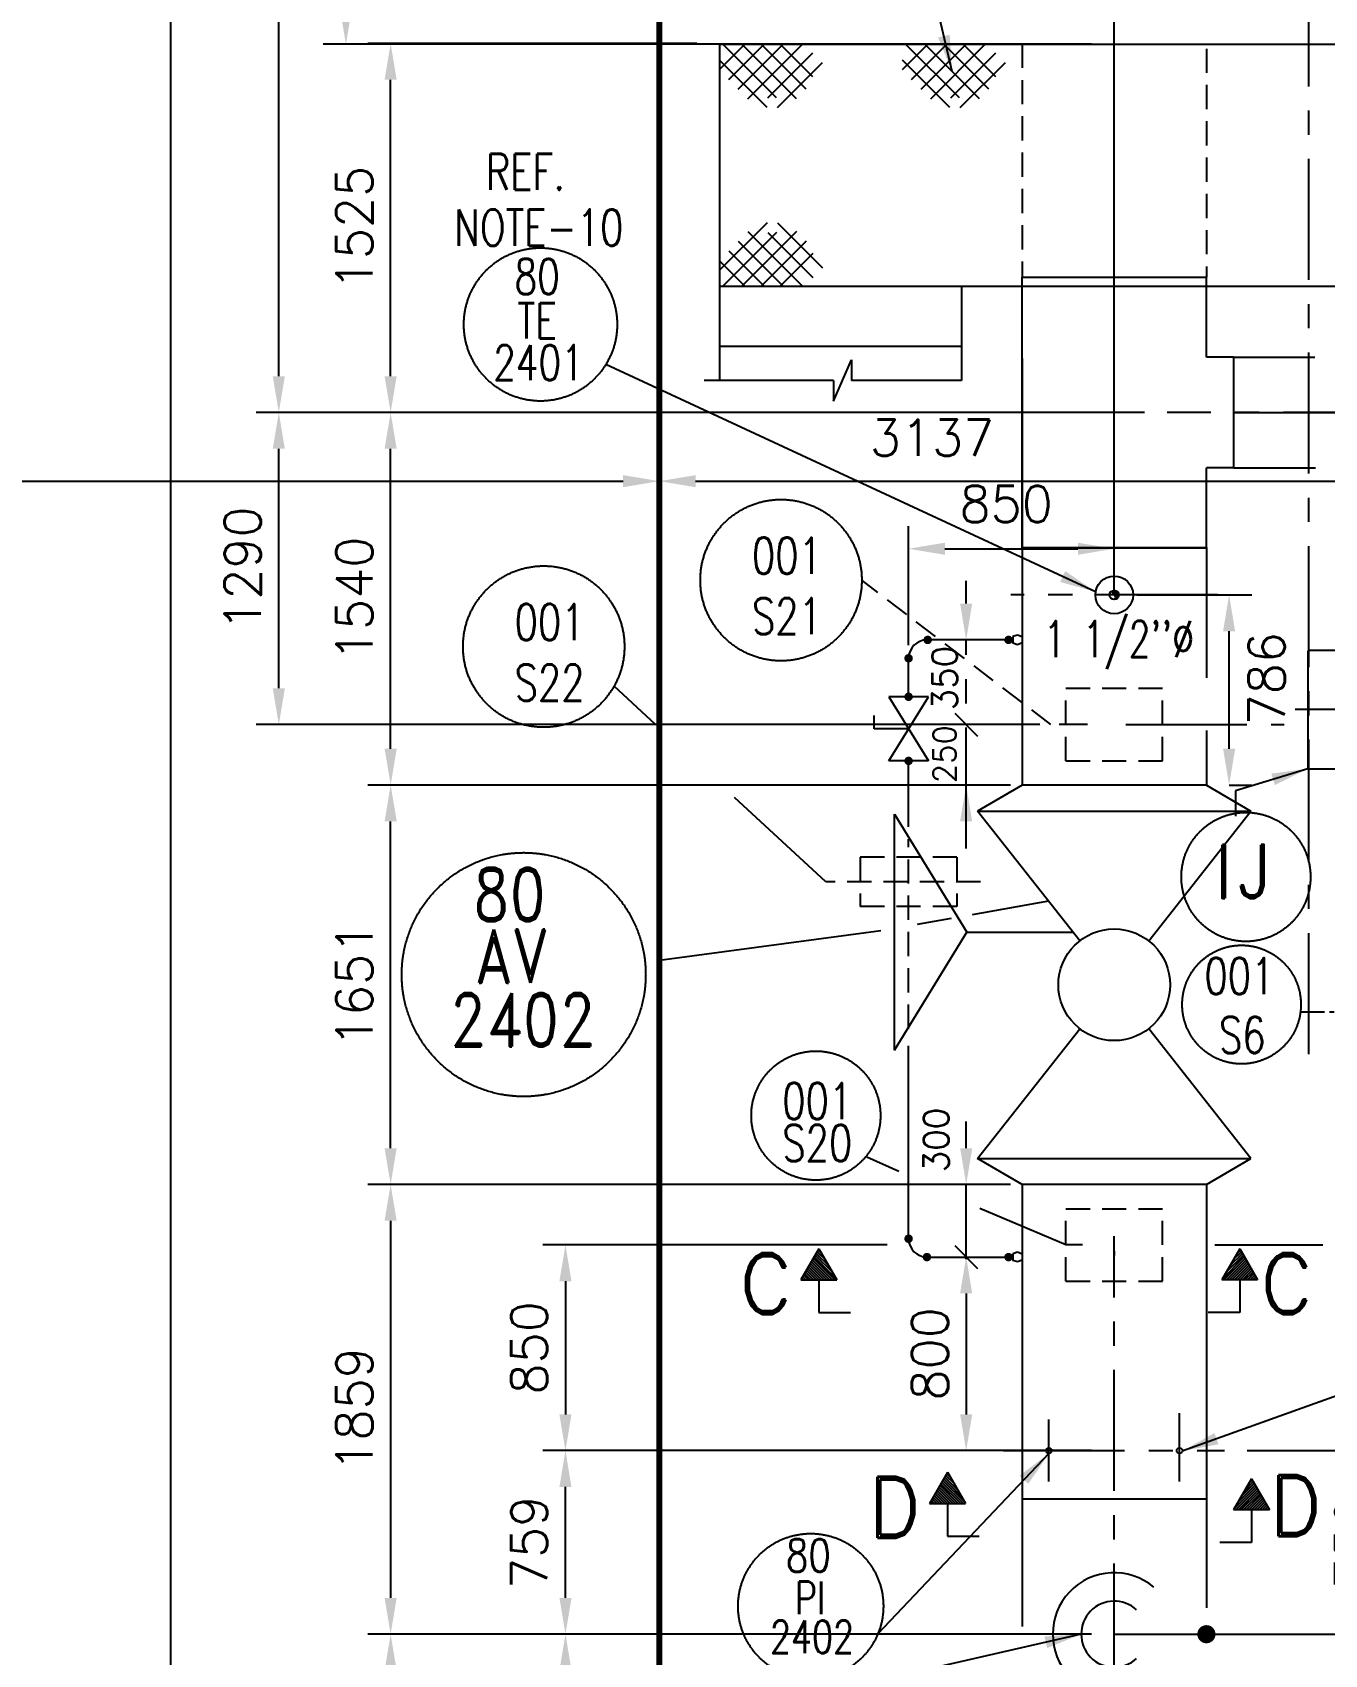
# Model space of a CAD drawing. Extents: x 278807 to 397707, y 326263 to 410363.
# Drawn here: x 334174 to 339515, y 388502 to 395206 of the extents above; entities that cross this region are included whole.
import ezdxf
from ezdxf.enums import TextEntityAlignment as Align

# ---------------------------------------------------------------- set-up
doc = ezdxf.new("R2010")
doc.units = 0
doc.header["$LTSCALE"] = 400
doc.header["$MEASUREMENT"] = 0
doc.linetypes.add('CENTER', pattern=[2, 1.25, -0.25, 0.25, -0.25])
doc.linetypes.add('HIDDEN', pattern=[0.375, 0.25, -0.125])
doc.layers.get('0').update_dxf_attribs({"linetype": 'CONTINUOUS'})
doc.layers.get('DEFPOINTS').update_dxf_attribs({"linetype": 'CONTINUOUS'})
for name, color, linetype in [('CENTRE', 1, 'CENTER'), ('PILERLINE', 4, 'CONTINUOUS'), ('PIPE124', 4, 'CONTINUOUS'), ('SURROPT', 5, 'CONTINUOUS'), ('TEXT', 3, 'CONTINUOUS'), ('WORK', 7, 'CONTINUOUS')]:
    doc.layers.add(name, color=color, linetype=linetype)
doc.styles.add('ROMANC', font='romand.shx', dxfattribs={"height": 3})
doc.styles.add('ROMANS', font='romans.shx', dxfattribs={"width": 0.9})
doc.styles.get("Standard").update_dxf_attribs({"font": 'romans.shx'})
doc.dimstyles.new('VIPIN', dxfattribs={"dimscale": 75, "dimtxt": 2, "dimasz": 2, "dimexe": 1.25, "dimexo": 1.25, "dimgap": 1, "dimtad": 1, "dimdec": 0, "dimtxsty": 'Standard', "dimcen": 0, "dimclrd": 1, "dimclre": 1, "dimclrt": 3, "dimadec": 0, "dimazin": 0, "dimtfac": 1, "dimtdec": 0, "dimtmove": 0, "dimatfit": 3, "dimfxl": 0, "dimtolj": 1, "dimarcsym": 0})

# ---------------------------------------------------------------- blocks, each defined once
blk = doc.blocks.new('*D26')
at = {"color": 1, "lineweight": -2}
for p, q in [((336765.3, 391284.4), (336765.3, 393445.3)), ((336915.3, 393351.6), (339752.3, 393351.6)), ((339902.3, 393309.6), (339902.3, 393257.8))]:
    blk.add_line(p, q, dxfattribs=at)
at = {"color": 1}
for points in [[(336915.3, 393376.6), (336915.3, 393326.6), (336765.3, 393351.6)], [(339752.3, 393376.6), (339752.3, 393326.6), (339902.3, 393351.6)]]:
    blk.add_solid(points, dxfattribs=at)
at = {"layer": 'DEFPOINTS', "color": 0}
for p in [(339902.3, 393403.3, 78113.7), (339902.3, 393351.6), (336765.3, 391190.7)]:
    blk.add_point(p, dxfattribs=at)
at = {"color": 3, "insert": (337892.3, 393531.3), "char_height": 150, "attachment_point": 5}
blk.add_mtext('\\A1;3137', dxfattribs=at)
blk = doc.blocks.new('*D74')
at = {"layer": 'DEFPOINTS', "color": 0}
for p in [(339101.4, 389344.4), (339784.1, 389344.4), (339513.4, 388585.7)]:
    blk.add_point(p, dxfattribs=at)
at = {"layer": 'WORK', "color": 1, "lineweight": -2}
for p, q in [((339195.2, 389344.4), (339877.9, 389344.4)), ((339784.1, 388735.7), (339784.1, 389194.4)), ((339607.2, 388585.7), (339877.9, 388585.7))]:
    blk.add_line(p, q, dxfattribs=at)
at = {"layer": 'WORK', "color": 1}
for points in [[(339759.1, 389194.4), (339809.1, 389194.4), (339784.1, 389344.4)], [(339759.1, 388735.7), (339809.1, 388735.7), (339784.1, 388585.7)]]:
    blk.add_solid(points, dxfattribs=at)
at = {"layer": 'WORK', "color": 3, "insert": (339634.1, 388965), "char_height": 150, "attachment_point": 5, "rotation": 90}
blk.add_mtext('\\A1;759', dxfattribs=at)
blk = doc.blocks.new('*D81')
at = {"layer": 'DEFPOINTS', "color": 0}
for p in [(335654.8, 388585.7), (338645.3, 388585.7), (336734.9, 386425.7)]:
    blk.add_point(p, dxfattribs=at)
at = {"layer": 'WORK', "color": 1, "lineweight": -2}
for p, q in [((338551.6, 388585.7), (335561, 388585.7)), ((335654.8, 386575.7), (335654.8, 388435.7)), ((336641.2, 386425.7), (335561, 386425.7))]:
    blk.add_line(p, q, dxfattribs=at)
at = {"layer": 'WORK', "color": 1}
for points in [[(335629.8, 388435.7), (335679.8, 388435.7), (335654.8, 388585.7)], [(335629.8, 386575.7), (335679.8, 386575.7), (335654.8, 386425.7)]]:
    blk.add_solid(points, dxfattribs=at)
at = {"layer": 'WORK', "color": 3, "insert": (335504.8, 387505.7), "char_height": 150, "attachment_point": 5, "rotation": 90}
blk.add_mtext('\\A1;2160', dxfattribs=at)
blk = doc.blocks.new('*D82')
at = {"layer": 'DEFPOINTS', "color": 0}
for p in [(338161.5, 390444.4), (335654.8, 388585.7), (335654.8, 388585.7)]:
    blk.add_point(p, dxfattribs=at)
at = {"layer": 'WORK', "color": 1, "lineweight": -2}
for p, q in [((338067.8, 390444.4), (335561, 390444.4)), ((335654.8, 390294.4), (335654.8, 388735.7))]:
    blk.add_line(p, q, dxfattribs=at)
at = {"layer": 'WORK', "color": 1}
for points in [[(335629.8, 390294.4), (335679.8, 390294.4), (335654.8, 390444.4)], [(335629.8, 388735.7), (335679.8, 388735.7), (335654.8, 388585.7)]]:
    blk.add_solid(points, dxfattribs=at)
at = {"layer": 'WORK', "color": 3, "insert": (335504.8, 389515), "char_height": 150, "attachment_point": 5, "rotation": 90}
blk.add_mtext('\\A1;1859', dxfattribs=at)
blk = doc.blocks.new('*D83')
at = {"layer": 'DEFPOINTS', "color": 0}
for p in [(335654.8, 392095.4), (338117.4, 392095.4), (335654.8, 390444.4)]:
    blk.add_point(p, dxfattribs=at)
at = {"layer": 'WORK', "color": 1, "lineweight": -2}
for p, q in [((338023.6, 392095.4), (335561, 392095.4)), ((335654.8, 390594.4), (335654.8, 391945.4))]:
    blk.add_line(p, q, dxfattribs=at)
at = {"layer": 'WORK', "color": 1}
for points in [[(335629.8, 391945.4), (335679.8, 391945.4), (335654.8, 392095.4)], [(335629.8, 390594.4), (335679.8, 390594.4), (335654.8, 390444.4)]]:
    blk.add_solid(points, dxfattribs=at)
at = {"layer": 'WORK', "color": 3, "insert": (335504.8, 391269.9), "char_height": 150, "attachment_point": 5, "rotation": 90}
blk.add_mtext('\\A1;1651', dxfattribs=at)
blk = doc.blocks.new('*D103')
at = {"layer": 'DEFPOINTS', "color": 0}
for p in [(338645.3, 393072.2), (338645.3, 392978.4), (337795.3, 392579.4)]:
    blk.add_point(p, dxfattribs=at)
at = {"layer": 'WORK', "color": 1, "lineweight": -2}
for p, q in [((337795.3, 392673.1), (337795.3, 393165.9)), ((338645.3, 393072.2), (338645.3, 393165.9)), ((337945.3, 393072.2), (338495.3, 393072.2))]:
    blk.add_line(p, q, dxfattribs=at)
at = {"layer": 'WORK', "color": 1}
for points in [[(337945.3, 393097.2), (337945.3, 393047.2), (337795.3, 393072.2)], [(338495.3, 393097.2), (338495.3, 393047.2), (338645.3, 393072.2)]]:
    blk.add_solid(points, dxfattribs=at)
at = {"layer": 'WORK', "color": 3, "insert": (338198.7, 393257.4), "char_height": 150, "attachment_point": 5}
blk.add_mtext('\\A1;850', dxfattribs=at)
blk = doc.blocks.new('*D105')
at = {"layer": 'DEFPOINTS', "color": 0}
for p in [(328902.3, 393703.9), (336765.3, 393351.6), (336765.3, 390865)]:
    blk.add_point(p, dxfattribs=at)
at = {"layer": 'WORK', "color": 1, "lineweight": -2}
for p, q in [((328902.3, 393610.1), (328902.3, 393257.8)), ((336765.3, 390958.7), (336765.3, 393445.3)), ((329052.3, 393351.6), (336615.3, 393351.6))]:
    blk.add_line(p, q, dxfattribs=at)
at = {"layer": 'WORK', "color": 1}
for points in [[(329052.3, 393376.6), (329052.3, 393326.6), (328902.3, 393351.6)], [(336615.3, 393376.6), (336615.3, 393326.6), (336765.3, 393351.6)]]:
    blk.add_solid(points, dxfattribs=at)
at = {"layer": 'WORK', "color": 3, "insert": (332833.8, 393501.6), "char_height": 150, "attachment_point": 5}
blk.add_mtext('\\A1;7863', dxfattribs=at)
blk = doc.blocks.new('*D178')
at = {"color": 1, "lineweight": -2}
for p, q in [((338769.9, 393635.3), (335561, 393635.3)), ((335654.8, 392245.4), (335654.8, 393485.3))]:
    blk.add_line(p, q, dxfattribs=at)
at = {"color": 1}
for points in [[(335629.8, 393485.3), (335679.8, 393485.3), (335654.8, 393635.3)], [(335629.8, 392245.4), (335679.8, 392245.4), (335654.8, 392095.4)]]:
    blk.add_solid(points, dxfattribs=at)
at = {"layer": 'DEFPOINTS', "color": 0}
for p in [(335654.8, 393635.3), (338863.6, 393635.3), (335654.8, 392095.4)]:
    blk.add_point(p, dxfattribs=at)
at = {"color": 3, "insert": (335504.8, 392865.3), "char_height": 150, "attachment_point": 5, "rotation": 90}
blk.add_mtext('\\A1;1540', dxfattribs=at)
blk = doc.blocks.new('*D179')
at = {"layer": 'DEFPOINTS', "color": 0}
for p in [(335654.8, 395160.7), (337014.3, 395160.7), (335654.8, 393635.3)]:
    blk.add_point(p, dxfattribs=at)
at = {"layer": 'WORK', "color": 1, "lineweight": -2}
for p, q in [((336920.6, 395160.7), (335561, 395160.7)), ((335654.8, 393785.3), (335654.8, 395010.7))]:
    blk.add_line(p, q, dxfattribs=at)
at = {"layer": 'WORK', "color": 1}
for points in [[(335629.8, 395010.7), (335679.8, 395010.7), (335654.8, 395160.7)], [(335629.8, 393785.3), (335679.8, 393785.3), (335654.8, 393635.3)]]:
    blk.add_solid(points, dxfattribs=at)
at = {"layer": 'WORK', "color": 3, "insert": (335504.8, 394398), "char_height": 150, "attachment_point": 5, "rotation": 90}
blk.add_mtext('\\A1;1525', dxfattribs=at)
blk = doc.blocks.new('*D185')
at = {"layer": 'DEFPOINTS', "color": 0}
for p in [(334746.6, 395490.7), (335662.2, 395490.7), (336199.6, 358190.7, -78113.7)]:
    blk.add_point(p, dxfattribs=at)
at = {"layer": 'WORK', "color": 1, "lineweight": -2}
for p, q in [((335568.4, 395490.7), (334652.8, 395490.7)), ((334746.6, 358340.7), (334746.6, 395340.7)), ((336105.8, 358190.7), (334652.8, 358190.7))]:
    blk.add_line(p, q, dxfattribs=at)
at = {"layer": 'WORK', "color": 1}
for points in [[(334721.6, 395340.7), (334771.6, 395340.7), (334746.6, 395490.7)], [(334721.6, 358340.7), (334771.6, 358340.7), (334746.6, 358190.7)]]:
    blk.add_solid(points, dxfattribs=at)
at = {"layer": 'WORK', "color": 3, "insert": (334596.6, 376840.7), "char_height": 150, "attachment_point": 5, "rotation": 90}
blk.add_mtext('\\A1;37300', dxfattribs=at)
blk = doc.blocks.new('*D198')
at = {"layer": 'DEFPOINTS', "color": 0}
for p in [(336377.3, 388585.7), (338645.3, 388585.7), (338674.4, 387823.7)]:
    blk.add_point(p, dxfattribs=at)
at = {"layer": 'WORK', "color": 1, "lineweight": -2}
for p, q in [((338551.6, 388585.7), (336283.6, 388585.7)), ((336377.3, 387973.7), (336377.3, 388435.7)), ((338580.6, 387823.7), (336283.6, 387823.7))]:
    blk.add_line(p, q, dxfattribs=at)
at = {"layer": 'WORK', "color": 1}
for points in [[(336352.3, 388435.7), (336402.3, 388435.7), (336377.3, 388585.7)], [(336352.3, 387973.7), (336402.3, 387973.7), (336377.3, 387823.7)]]:
    blk.add_solid(points, dxfattribs=at)
at = {"layer": 'WORK', "color": 3, "insert": (336227.3, 388204.7), "char_height": 150, "attachment_point": 5, "rotation": 90}
blk.add_mtext('\\A1;762', dxfattribs=at)
blk = doc.blocks.new('*D199')
at = {"layer": 'DEFPOINTS', "color": 0}
for p in [(336377.3, 389344.4), (338645.3, 389344.4), (338551.6, 388585.7)]:
    blk.add_point(p, dxfattribs=at)
at = {"layer": 'WORK', "color": 1, "lineweight": -2}
for p, q in [((338551.6, 389344.4), (336283.6, 389344.4)), ((336377.3, 388735.7), (336377.3, 389194.4)), ((338457.8, 388585.7), (336283.6, 388585.7))]:
    blk.add_line(p, q, dxfattribs=at)
at = {"layer": 'WORK', "color": 1}
for points in [[(336352.3, 389194.4), (336402.3, 389194.4), (336377.3, 389344.4)], [(336352.3, 388735.7), (336402.3, 388735.7), (336377.3, 388585.7)]]:
    blk.add_solid(points, dxfattribs=at)
at = {"layer": 'WORK', "color": 3, "insert": (336227.3, 388965), "char_height": 150, "attachment_point": 5, "rotation": 90}
blk.add_mtext('\\A1;759', dxfattribs=at)
blk = doc.blocks.new('*D200')
at = {"color": 1, "lineweight": -2}
for p, q in [((338769.9, 393635.3), (335098.8, 393635.3)), ((335192.6, 392495.4), (335192.6, 393485.3)), ((338243.9, 392345.4), (335098.8, 392345.4))]:
    blk.add_line(p, q, dxfattribs=at)
at = {"color": 1}
for points in [[(335167.6, 393485.3), (335217.6, 393485.3), (335192.6, 393635.3)], [(335167.6, 392495.4), (335217.6, 392495.4), (335192.6, 392345.4)]]:
    blk.add_solid(points, dxfattribs=at)
at = {"layer": 'DEFPOINTS', "color": 0}
for p in [(335192.6, 393635.3), (338863.6, 393635.3), (338337.7, 392345.4)]:
    blk.add_point(p, dxfattribs=at)
at = {"color": 3, "insert": (335042.6, 392990.3), "char_height": 150, "attachment_point": 5, "rotation": 90}
blk.add_mtext('\\A1;1290', dxfattribs=at)
blk = doc.blocks.new('*D201')
at = {"layer": 'DEFPOINTS', "color": 0}
for p in [(335192.6, 399757.7), (335357.9, 399757.7), (335561, 393635.3)]:
    blk.add_point(p, dxfattribs=at)
at = {"layer": 'WORK', "color": 1, "lineweight": -2}
for p, q in [((335264.1, 399757.7), (335098.8, 399757.7)), ((335192.6, 393785.3), (335192.6, 399607.7)), ((335467.3, 393635.3), (335098.8, 393635.3))]:
    blk.add_line(p, q, dxfattribs=at)
at = {"layer": 'WORK', "color": 1}
for points in [[(335167.6, 399607.7), (335217.6, 399607.7), (335192.6, 399757.7)], [(335167.6, 393785.3), (335217.6, 393785.3), (335192.6, 393635.3)]]:
    blk.add_solid(points, dxfattribs=at)
at = {"layer": 'WORK', "color": 3, "insert": (335042.6, 396696.5), "char_height": 150, "attachment_point": 5, "rotation": 90}
blk.add_mtext('\\A1;6122', dxfattribs=at)
blk = doc.blocks.new('*D207')
at = {"color": 1, "lineweight": -2}
for p, q in [((338645.3, 392885.8), (338645.3, 395948.9)), ((341632.3, 393044), (341632.3, 395948.9)), ((338795.3, 395855.2), (341482.3, 395855.2))]:
    blk.add_line(p, q, dxfattribs=at)
at = {"color": 1}
for points in [[(338795.3, 395880.2), (338795.3, 395830.2), (338645.3, 395855.2)], [(341482.3, 395880.2), (341482.3, 395830.2), (341632.3, 395855.2)]]:
    blk.add_solid(points, dxfattribs=at)
at = {"layer": 'DEFPOINTS', "color": 0}
for p in [(341632.3, 395855.2), (341632.3, 392950.3), (338645.3, 392792)]:
    blk.add_point(p, dxfattribs=at)
at = {"color": 3, "insert": (340138.8, 396005.2), "char_height": 150, "attachment_point": 5}
blk.add_mtext('\\A1;2987', dxfattribs=at)
blk = doc.blocks.new('*D218')
at = {"layer": 'DEFPOINTS', "color": 0}
for p in [(336101.1, 396659.5), (335469.8, 395157.7), (338645.3, 395157.7)]:
    blk.add_point(p, dxfattribs=at)
at = {"layer": 'WORK', "color": 1, "lineweight": -2}
for p, q in [((336007.3, 396659.5), (335376.1, 396659.5)), ((335469.8, 396509.5), (335469.8, 395307.7)), ((338551.6, 395157.7), (335376.1, 395157.7))]:
    blk.add_line(p, q, dxfattribs=at)
at = {"layer": 'WORK', "color": 1}
for points in [[(335444.8, 396509.5), (335494.8, 396509.5), (335469.8, 396659.5)], [(335444.8, 395307.7), (335494.8, 395307.7), (335469.8, 395157.7)]]:
    blk.add_solid(points, dxfattribs=at)
at = {"layer": 'WORK', "color": 3, "insert": (335319.8, 395908.6), "char_height": 150, "attachment_point": 5, "rotation": 90}
blk.add_mtext('\\A1;1500', dxfattribs=at)
blk = doc.blocks.new('*D220')
at = {"layer": 'DEFPOINTS', "color": 0}
for p in [(338033.4, 390144.4), (338033.4, 389344.4), (338033.4, 389344.4)]:
    blk.add_point(p, dxfattribs=at)
at = {"layer": 'WORK', "color": 1, "lineweight": -2}
blk.add_line((338033.4, 389994.4), (338033.4, 389494.4), dxfattribs=at)
at = {"layer": 'WORK', "color": 1}
for points in [[(338008.4, 389994.4), (338058.4, 389994.4), (338033.4, 390144.4)], [(338008.4, 389494.4), (338058.4, 389494.4), (338033.4, 389344.4)]]:
    blk.add_solid(points, dxfattribs=at)
at = {"layer": 'WORK', "color": 3, "insert": (337883.4, 389744.4), "char_height": 150, "attachment_point": 5, "rotation": 90}
blk.add_mtext('\\A1;800', dxfattribs=at)
blk = doc.blocks.new('*D221')
at = {"layer": 'DEFPOINTS', "color": 0}
for p in [(337799.9, 390194.4), (336377.3, 389344.4), (336377.3, 389344.4)]:
    blk.add_point(p, dxfattribs=at)
at = {"layer": 'WORK', "color": 1, "lineweight": -2}
for p, q in [((337706.2, 390194.4), (336283.6, 390194.4)), ((336377.3, 390044.4), (336377.3, 389494.4))]:
    blk.add_line(p, q, dxfattribs=at)
at = {"layer": 'WORK', "color": 1}
for points in [[(336352.3, 390044.4), (336402.3, 390044.4), (336377.3, 390194.4)], [(336352.3, 389494.4), (336402.3, 389494.4), (336377.3, 389344.4)]]:
    blk.add_solid(points, dxfattribs=at)
at = {"layer": 'WORK', "color": 3, "insert": (336227.3, 389769.4), "char_height": 150, "attachment_point": 5, "rotation": 90}
blk.add_mtext('\\A1;850', dxfattribs=at)
blk = doc.blocks.new('*D227')
at = {"layer": 'DEFPOINTS', "color": 0}
for p in [(338645.3, 392881.4), (339120.1, 392881.4), (339026.3, 392095.4)]:
    blk.add_point(p, dxfattribs=at)
at = {"layer": 'WORK', "color": 1, "lineweight": -2}
for p, q in [((338739.1, 392881.4), (339213.8, 392881.4)), ((339120.1, 392245.4), (339120.1, 392731.4)), ((339120.1, 392095.4), (339213.8, 392095.4))]:
    blk.add_line(p, q, dxfattribs=at)
at = {"layer": 'WORK', "color": 1}
for points in [[(339095.1, 392731.4), (339145.1, 392731.4), (339120.1, 392881.4)], [(339095.1, 392245.4), (339145.1, 392245.4), (339120.1, 392095.4)]]:
    blk.add_solid(points, dxfattribs=at)
at = {"layer": 'WORK', "color": 3, "insert": (339275.4, 392535.1), "char_height": 150, "attachment_point": 5, "rotation": 90}
blk.add_mtext('\\A1;786', dxfattribs=at)

msp = doc.modelspace()

# ---------------------------------------------------------------- hatches: boundary and pattern name
h = msp.add_hatch(color=256)
h.paths.add_polyline_path([(338645.348, 392900.389, 0.00076757), (338645.319, 392900.378), (338645.319, 392881.415, 0.00238516), (338645.41, 392881.38), (338664.318, 392881.38, 0.41387294)])
h.paths.add_polyline_path([(338645.319, 392900.378, 0.68763723), (338645.319, 392881.415)])
h.paths.add_polyline_path([(338645.319, 392862.501), (338645.319, 392862.389, 0.4140595), (338664.318, 392881.38), (338645.41, 392881.38, -0.56172391)])
h = msp.add_hatch()
h.set_pattern_fill('ANSI31', color=256, scale=61.74, angle=540, style=0)
h.set_pattern_definition([(315, (307226.7875, 403014.9636), (-5.4570966, -5.4570966), [])])
h.paths.add_polyline_path([(337499.214, 390050.502), (337350.691, 390050.502), (337424.953, 390179.127)])
h = msp.add_hatch()
h.set_pattern_fill('ANSI31', color=256, scale=61.74, angle=540, style=0)
h.set_pattern_definition([(225, (369361.915, 403014.9636), (5.4570966, -5.4570966), [])])
h.paths.add_polyline_path([(339089.488, 390050.502), (339238.012, 390050.502), (339163.75, 390179.127)])
h = msp.add_hatch()
h.set_pattern_fill('ANSI31', color=256, scale=61.74, angle=540, style=0)
h.set_pattern_definition([(315, (307758.294, 402090.6205), (-5.4570966, -5.4570966), [])])
h.paths.add_polyline_path([(338030.721, 389126.159), (337882.197, 389126.159), (337956.459, 389254.784)])
h = msp.add_hatch()
h.set_pattern_fill('ANSI31', color=256, scale=61.74, angle=540, style=0)
h.set_pattern_definition([(225, (369410.846, 402063.989), (5.4570966, -5.4570966), [])])
h.paths.add_polyline_path([(339138.419, 389099.528), (339286.943, 389099.528), (339212.681, 389228.153)])

# ---------------------------------------------------------------- linework, layer by layer
at = {"color": 9}
for p, q in [((337014.324, 395157.694), (337014.324, 393767.673)), ((337014.324, 394157.694), (341173.337, 394157.694)), ((338014.324, 394157.694), (338014.324, 393767.673)), ((338014.324, 393907.694), (337014.324, 393907.694)), ((337484.434, 393682.457), (337559.229, 393852.89)), ((337559.229, 393852.89), (337559.229, 393767.673)), ((337484.434, 393767.673), (336949.968, 393767.673)), ((337484.434, 393767.673), (337484.434, 393682.457)), ((338014.324, 393767.673), (337559.229, 393767.673))]:
    msp.add_line(p, q, dxfattribs=at)
at = {"color": 8}
for p, q in [((337014.324, 395052.977), (337119.041, 395157.694)), ((337249.827, 394935.508), (337027.64, 395157.694)), ((337052.148, 395011.606), (337198.237, 395157.694)), ((337091.746, 394972.008), (337277.432, 395157.694)), ((337332.12, 394932.41), (337106.836, 395157.694)), ((337332.12, 394932.41), (337106.836, 395157.694)), ((337131.344, 394932.41), (337356.628, 395157.694)), ((337131.344, 394932.41), (337356.628, 395157.694)), ((337371.718, 394972.008), (337186.032, 395157.694)), ((337213.638, 394935.508), (337400.23, 395122.1)), ((337400.23, 395022.692), (337265.228, 395157.694)), ((337770.013, 395052.977), (337874.73, 395157.694)), ((338005.516, 394935.508), (337783.33, 395157.694)), ((337807.838, 395011.606), (337953.926, 395157.694)), ((337847.436, 394972.008), (338033.122, 395157.694)), ((338087.81, 394932.41), (337862.526, 395157.694)), ((338087.81, 394932.41), (337862.526, 395157.694)), ((337887.034, 394932.41), (338112.318, 395157.694)), ((337887.034, 394932.41), (338112.318, 395157.694)), ((338127.408, 394972.008), (337941.722, 395157.694)), ((337969.327, 394935.508), (338155.919, 395122.1)), ((338155.919, 395022.692), (338020.918, 395157.694)), ((337210.229, 394895.91), (337014.324, 395091.815)), ((337253.236, 394895.91), (337439.828, 395082.502)), ((337965.918, 394895.91), (337770.013, 395091.815)), ((338008.925, 394895.91), (338195.517, 395082.502)), ((337210.229, 394419.479), (337014.324, 394223.573)), ((337249.827, 394379.881), (337027.64, 394157.694)), ((337332.12, 394382.978), (337106.836, 394157.694)), ((337332.12, 394382.978), (337106.836, 394157.694)), ((337131.344, 394382.978), (337356.628, 394157.694)), ((337131.344, 394382.978), (337356.628, 394157.694)), ((337213.638, 394379.881), (337400.23, 394193.289)), ((337253.236, 394419.479), (337439.828, 394232.887)), ((337052.148, 394303.782), (337198.237, 394157.694)), ((337091.746, 394343.38), (337277.432, 394157.694)), ((337371.718, 394343.38), (337186.032, 394157.694)), ((337014.324, 394262.411), (337119.041, 394157.694)), ((337400.23, 394292.696), (337265.228, 394157.694))]:
    msp.add_line(p, q, dxfattribs=at)
at = {"ltscale": 0.01}
msp.add_line((338244.896, 392715.647), (338226.316, 392709.258), dxfattribs=at)
for p, q in [((338226.316, 392709.258), (338226.316, 392681.52)), ((338264.316, 392707.631), (338244.896, 392715.647)), ((338244.896, 392675.13), (338226.316, 392681.52)), ((338264.316, 392683.146), (338244.896, 392675.13)), ((337877.316, 392460.336), (337713.316, 392460.336)), ((337713.316, 392460.336), (337877.316, 392195.275)), ((337713.316, 392195.275), (337877.316, 392460.336)), ((337653.483, 392327.805), (337653.483, 392382.296)), ((337795.316, 392327.805), (337653.483, 392327.805)), ((337877.316, 392195.275), (337713.316, 392195.275)), ((337424.953, 390179.127), (337350.691, 390050.502)), ((337424.953, 390179.127), (337499.214, 390050.502)), ((338244.896, 390164.647), (338226.316, 390158.258)), ((338226.316, 390158.258), (338226.316, 390130.52)), ((338264.316, 390156.631), (338244.896, 390164.647)), ((339163.75, 390179.127), (339089.488, 390050.502)), ((339163.75, 390179.127), (339238.012, 390050.502)), ((338244.896, 390124.13), (338226.316, 390130.52)), ((338264.316, 390132.146), (338244.896, 390124.13)), ((337350.691, 390050.502), (337499.214, 390050.502)), ((337424.76, 390050.502), (337424.76, 389915.92)), ((339238.012, 390050.502), (339089.488, 390050.502)), ((339163.943, 390050.502), (339163.943, 389915.92)), ((337424.76, 389915.92), (337555.327, 389915.92)), ((339163.943, 389915.92), (339033.376, 389915.92)), ((337956.459, 389254.784), (337882.197, 389126.159)), ((337956.459, 389254.784), (338030.721, 389126.159)), ((339212.681, 389228.153), (339138.419, 389099.528)), ((339212.681, 389228.153), (339286.943, 389099.528)), ((337882.197, 389126.159), (338030.721, 389126.159)), ((337956.266, 389126.159), (337956.266, 388991.577)), ((339286.943, 389099.528), (339138.419, 389099.528)), ((339212.874, 389099.528), (339212.874, 388964.945)), ((337956.266, 388991.577), (338086.833, 388991.577)), ((339212.874, 388964.945), (339082.307, 388964.945))]:
    msp.add_line(p, q)
at = {"const_width": 25}
for points in [[(336765.316, 394875.332), (336765.316, 395490.694)], [(336765.316, 393315.773), (336765.316, 394875.332)], [(336765.316, 383148.161), (336765.316, 393315.773)]]:
    msp.add_lwpolyline(points, dxfattribs=at)
for points, const_width in [([(337883.178, 392695.389, -1), (337865.678, 392695.389, -1)], 17.5), ([(338217.248, 392695.389, -1), (338199.748, 392695.389, -1)], 17.5), ([(337804.066, 392619.389, -1), (337786.566, 392619.389, -1)], 17.5), ([(337804.066, 392460.336, -1), (337786.566, 392460.336, -1)], 17.5), ([(337804.066, 392195.275, -1), (337786.566, 392195.275, -1)], 17.5), ([(337804.066, 390220.389, -1), (337786.566, 390220.389, -1)], 17.5), ([(337880.066, 390144.389, -1), (337862.566, 390144.389, -1)], 17.5), ([(338217.248, 390144.389, -1), (338199.748, 390144.389, -1)], 17.5), ([(339026.316, 388566.944, -1), (339026.316, 388604.444, -1)], 37.5)]:
    msp.add_lwpolyline(points, format="xyb", close=True, dxfattribs=dict(const_width=const_width))
for radius in [78, 19]:
    msp.add_circle((338645.318, 392881.389), radius)
at = {"linetype": 'HIDDEN', "ltscale": 700}
msp.add_circle((339189.672, 391715.71), 266.828, dxfattribs=at)
for centre, radius, start, end in [((338648.954, 392890.896), 10.154, 110.9720908, 249.5743344), ((338639.613, 392871.968), 11.054, 301.068101, 58.3728742)]:
    msp.add_arc(centre, radius, start, end)
at = {"layer": 'CENTRE'}
for p, q in [((339449.582, 390983.291), (339449.587, 400440.985)), ((339844.912, 393635.294), (338863.631, 393635.294)), ((339140.316, 393635.294), (340946.316, 393635.294)), ((338033.425, 392845.389), (338033.425, 392939.073)), ((339072.516, 392881.381), (338218.3, 392881.381)), ((338033.425, 391833.047), (338033.425, 392695.389)), ((340463.174, 392407.694), (339392.846, 392407.694)), ((338693.472, 392345.389), (339347.435, 392345.389)), ((338033.425, 390594.389), (338033.425, 390705.18)), ((338645.316, 387577.813), (338645.316, 390231.086)), ((339061.048, 390194.389), (339507.851, 390194.389)), ((338915.316, 389217.116), (338915.316, 389499.924)), ((338375.316, 389217.116), (338375.316, 389472.883)), ((338187.937, 389344.389), (339101.419, 389344.389))]:
    msp.add_line(p, q, dxfattribs=at)
at = {"layer": 'PILERLINE', "linetype": 'Continuous'}
for radius, start, end in [(254, 49.8944176, 310.1055824), (136.5, 47.360174, 312.639826)]:
    msp.add_arc((338645.316, 388585.694), radius, start, end, dxfattribs=at)
at = {"layer": 'PIPE124', "color": 4, "linetype": 'HIDDEN'}
for p, q in [((338264.324, 395159.589), (338264.324, 394195.294)), ((339026.317, 395139.112), (339026.315, 394195.294)), ((337795.316, 391088.439), (337795.316, 391872.439))]:
    msp.add_line(p, q, dxfattribs=at)
at = {"layer": 'PIPE124', "color": 6}
for p, q in [((338264.316, 394194.294), (339026.316, 394194.294)), ((338264.316, 393076.294), (338264.316, 394194.294)), ((339026.316, 393863.894), (339026.316, 394194.294)), ((339140.316, 393863.894), (339026.316, 393863.894)), ((339140.316, 393406.694), (339140.316, 393863.894)), ((339026.316, 393076.294), (339026.316, 393406.694)), ((339140.316, 393406.694), (339026.316, 393406.694)), ((338264.316, 393076.294), (339026.316, 393076.294)), ((338264.316, 393076.294), (339026.316, 393076.294)), ((339026.316, 393076.294), (338264.316, 393076.294)), ((338264.316, 393076.294), (339026.316, 393076.294)), ((339445.316, 392646.33), (339445.316, 392163.058)), ((339451.316, 392652.33), (340359.316, 392652.33)), ((339445.316, 392163.058), (340359.316, 392163.058))]:
    msp.add_line(p, q, dxfattribs=at)
at = {"layer": 'PIPE124', "color": 4}
for p, q in [((338264.316, 393858.694), (338264.316, 392095.389)), ((338264.316, 390442.694), (338264.316, 388617.057)), ((338391.316, 388585.694), (338189.877, 388585.694))]:
    msp.add_line(p, q, dxfattribs=at)
at = {"layer": 'PIPE124'}
for p, q in [((339140.316, 393863.894), (339474.508, 393863.894)), ((339140.316, 393406.694), (339477.637, 393406.694)), ((339026.316, 393077.294), (339026.316, 392538.561)), ((338226.316, 392695.389), (337871.316, 392695.389)), ((337795.316, 392464.336), (337795.316, 392619.389)), ((339026.316, 392321.16), (339026.316, 392095.389)), ((337795.316, 391923.138), (337795.316, 392195.275)), ((337795.316, 390220.389), (337795.316, 391017.95)), ((338264.316, 390444.389), (338264.316, 390214.242)), ((339026.316, 390444.389), (339026.316, 390239.446)), ((339026.316, 390442.694), (339026.316, 390039.711)), ((338264.316, 390214.242), (338264.316, 389944.389)), ((337871.316, 390144.389), (338226.316, 390144.389)), ((339026.316, 390155.974), (339026.316, 389944.389)), ((339026.316, 390039.711), (339026.316, 388694.767)), ((338264.316, 389144.694), (339026.316, 389144.694)), ((338645.316, 388585.694), (340381.489, 388585.694))]:
    msp.add_line(p, q, dxfattribs=at)
at = {"layer": 'PIPE124', "color": 2}
for p, q in [((338264.316, 392095.389), (338080.316, 391987.487)), ((339026.316, 392095.389), (338264.316, 392095.389)), ((339026.316, 392095.389), (339210.316, 391987.487)), ((337737.022, 390999.804), (337737.022, 391975.187)), ((337737.022, 391975.187), (338036.102, 391487.496)), ((338080.316, 391987.487), (339210.316, 391987.487)), ((338502.493, 391451.287), (338080.316, 391987.487)), ((338788.14, 391451.287), (339210.316, 391987.487)), ((337737.022, 390999.804), (338036.102, 391487.496)), ((338036.102, 391487.496), (338473.984, 391487.496)), ((338080.316, 390552.291), (338502.493, 391088.491)), ((339210.316, 390552.291), (338788.14, 391088.491)), ((338264.316, 390444.389), (338080.316, 390552.291)), ((338080.316, 390552.291), (339210.316, 390552.291)), ((339026.316, 390444.389), (339210.316, 390552.291)), ((339026.316, 390444.389), (338264.316, 390444.389))]:
    msp.add_line(p, q, dxfattribs=at)
msp.add_circle((338645.316, 391269.889), 230.876, dxfattribs=at)
at = {"layer": 'PIPE124'}
for centre in [(338375.316, 389344.389), (338915.316, 389344.389)]:
    msp.add_circle(centre, 11.5, dxfattribs=at)
for centre, start, end in [((337871.316, 392619.389), 90, 180), ((337871.316, 390220.389), 180, 270)]:
    msp.add_arc(centre, 76, start, end, dxfattribs=at)
at = {"layer": 'PIPE124', "color": 6}
msp.add_arc((339451.316, 392646.33), 6, 90, 180, dxfattribs=at)
at = {"layer": 'SURROPT', "linetype": 'HIDDEN'}
for p, q in [((338383.773, 392345.389), (337601.837, 392942.285)), ((338445.316, 392495.389), (338845.316, 392495.389)), ((338445.316, 392195.389), (338445.316, 392495.389)), ((338845.316, 392195.389), (338845.316, 392495.389)), ((338517.694, 392345.389), (338383.773, 392345.389)), ((338445.316, 392195.389), (338845.316, 392195.389)), ((337995.316, 391797.404), (337595.316, 391797.404)), ((337595.316, 391797.404), (337595.316, 391593.374)), ((337995.316, 391797.404), (337995.316, 391593.374)), ((338092.053, 391695.389), (337453.119, 391695.389)), ((337995.316, 391593.374), (337595.316, 391593.374)), ((338445.316, 390344.389), (338845.316, 390344.389)), ((338445.316, 390044.389), (338445.316, 390344.389)), ((338845.316, 390044.389), (338845.316, 390344.389)), ((338445.316, 390044.389), (338845.316, 390044.389))]:
    msp.add_line(p, q, dxfattribs=at)
at = {"layer": 'SURROPT', "linetype": 'HIDDEN', "ltscale": 700}
for p, q in [((336749.574, 392345.497), (336578.064, 392503.981)), ((337453.119, 391695.389), (337075.394, 392044.424)), ((338373.594, 391614.999), (338058.627, 391559.213)), ((337680.832, 391492.301), (336765.316, 391369.668)), ((337971.602, 391543.8), (337831.35, 391518.96))]:
    msp.add_line(p, q, dxfattribs=at)
at = {"layer": 'SURROPT', "linetype": 'CENTER', "ltscale": 0.2}
msp.add_line((339414.896, 391157.694), (340226.972, 391157.694), dxfattribs=at)
at = {"layer": 'SURROPT'}
for p, q in [((337754.743, 390498.194), (337622.554, 390557.192)), ((338445.316, 390194.389), (338090.372, 390345.44)), ((338514.136, 390194.389), (338445.316, 390194.389))]:
    msp.add_line(p, q, dxfattribs=at)
at = {"layer": 'SURROPT', "linetype": 'HIDDEN', "ltscale": 700}
for centre, radius in [((336274.114, 393999.252), 316.633), ((337268.303, 392942.285), 333.535), ((336287.477, 392667.703), 333.535), ((336204.767, 391312.02), 504), ((339171.548, 391188.107), 245.242), ((337412.304, 390729.142), 266.828), ((337390.925, 388701.575), 300.181)]:
    msp.add_circle(centre, radius, dxfattribs=at)
at = {"layer": 'WORK'}
for p, q in [((337014.324, 395157.694), (341173.337, 395157.694)), ((338645.316, 390168.959), (338645.316, 390151.359))]:
    msp.add_line(p, q, dxfattribs=at)
at = {"layer": 'WORK', "color": 1}
for p, q in [((337986.085, 392392.729), (338080.765, 392298.049)), ((338337.695, 392345.389), (337973.297, 392345.389)), ((338535.093, 392345.389), (338450.733, 392345.389)), ((338216.98, 392095.389), (337839.894, 392095.389)), ((338216.98, 390444.389), (337839.894, 390444.389)), ((338033.425, 390136.125), (338033.425, 390444.389)), ((337986.085, 390191.729), (338080.765, 390097.049)), ((338094.187, 389344.389), (337939.675, 389344.389))]:
    msp.add_line(p, q, dxfattribs=at)
for points in [[(338008.425, 392845.389), (338058.425, 392845.389), (338033.425, 392695.389)], [(338008.425, 391945.389), (338058.425, 391945.389), (338033.425, 392095.389)], [(338008.425, 390594.389), (338058.425, 390594.389), (338033.425, 390444.389)]]:
    msp.add_solid(points, dxfattribs=at)

# ---------------------------------------------------------------- texts
at = {"layer": 'SURROPT', "color": 3, "style": 'ROMANS'}
for s, height, width, p in [('REF. ', 150, 0.75, (336250.486, 394555.043)), ('NOTE-10', 150, 0.75, (336266.907, 394324.856)), ('80', 145.5, 0.75, (336260.285, 394124.339)), ('TE', 145.5, 0.75, (336260.285, 393941.562)), ('2401', 145.5, 0.75, (336265.848, 393768.347)), ('001', 150, 0.75, (337292.299, 392968.526)), ('001', 150, 0.75, (336311.473, 392693.943)), ('S21', 150, 0.75, (337292.299, 392718.6)), ("1 1/2''%%C", 150, 0.7, (338664.447, 392624.105)), ('S22', 150, 0.75, (336311.473, 392444.018)), ('001', 150, 0.75, (339162.867, 391231.189)), ('S6', 150, 0.75, (339174.468, 390987.096)), ('001', 150, 0.75, (337418.198, 390714.439)), ('S20', 150, 0.75, (337418.198, 390540.738)), ('PI', 135, 0.75, (337388.284, 388667.852)), ('2402', 135, 0.75, (337396.511, 388507.137))]:
    msp.add_text(s, height=height, dxfattribs=dict(at, width=width)).set_placement(p, align=Align.CENTER)
at = {"layer": 'TEXT', "color": 3, "style": 'ROMANC'}
for s, height, p in [('IJ', 220, (339054.904, 391628.442)), ('C', 252, (337092.377, 389908.818)), ('C', 252, (339244.326, 389908.818)), ('D', 252, (337623.883, 388984.474)), ('D', 252, (339281.065, 388991.34))]:
    msp.add_text(s, height=height, dxfattribs=at).set_placement(p)
at = {"layer": 'TEXT', "color": 3, "width": 0.8}
for s, height, style, p in [('80', 220, 'ROMANC', (335995.063, 391533.13)), ('AV', 220, 'ROMANC', (336006.053, 391278.295)), ('2402', 220, 'ROMANC', (335898.655, 391015.153)), ('80', 135, 'ROMANS', (337288.563, 388844.162))]:
    msp.add_text(s, height=height, dxfattribs=dict(at, style=style)).set_placement(p)
at = {"layer": 'WORK', "color": 3, "attachment_point": 5, "rotation": 90}
for s, insert, char_height in [('\\A1;350', (337944.394, 392537.756), 103.68), ('\\A1;250', (337944.029, 392223.164), 93.312), ('\\A1;300', (337909.297, 390628.309), 103.68)]:
    msp.add_mtext(s, dxfattribs=dict(at, insert=insert, char_height=char_height))

# ---------------------------------------------------------------- dimensions: what is measured, and where the dimension line sits
dim = msp.add_linear_dim(base=(341632.316, 395855.178), p1=(338645.316, 392792.021), p2=(341632.316, 392950.294), dimstyle='VIPIN')
dim.commit()
dim.dimension.update_dxf_attribs({"geometry": '*D207', "text_midpoint": (340138.816, 396005.178)})
for base, p1, picture, middle in [((335192.599, 393635.294), (338337.695, 392345.389), '*D200', (335042.599, 392990.341)), ((335654.759, 393635.294), (335654.759, 392095.389), '*D178', (335504.759, 392865.341))]:
    dim = msp.add_linear_dim(base=base, p1=p1, p2=(338863.631, 393635.294), angle=90, dimstyle='VIPIN')
    dim.commit()
    dim.dimension.update_dxf_attribs({"geometry": picture, "text_midpoint": middle})
dim = msp.add_linear_dim(base=(339902.309, 393351.588), p1=(336765.316, 391190.694), p2=(339902.309, 393403.301, 78113.707), dimstyle='VIPIN', override={"dimtmove": 2})
dim.commit()
dim.dimension.update_dxf_attribs({"geometry": '*D26', "text_midpoint": (337892.272, 393531.336), "dimtype": 160})
at = {"layer": 'WORK'}
for base, p1, p2, picture, middle in [((335192.599, 399757.694), (335561.009, 393635.294), (335357.875, 399757.694), '*D201', (335042.599, 396696.494)), ((334746.563, 395490.694), (336199.564, 358190.694, -78113.707), (335662.189, 395490.694), '*D185', (334596.563, 376840.694)), ((335654.759, 395160.694), (335654.759, 393635.294), (337014.324, 395160.694), '*D179', (335504.759, 394397.994)), ((335654.759, 392095.389), (335654.759, 390444.389), (338117.381, 392095.389), '*D83', (335504.759, 391269.889)), ((335654.759, 388585.694), (338161.534, 390444.389), (335654.759, 388585.694), '*D82', (335504.759, 389515.041)), ((336377.312, 389344.389), (337799.902, 390194.389), (336377.312, 389344.389), '*D221', (336227.312, 389769.389)), ((338033.425, 389344.389), (338033.425, 390144.389), (338033.425, 389344.389), '*D220', (337883.425, 389744.389)), ((336377.312, 389344.389), (338551.566, 388585.694), (338645.316, 389344.389), '*D199', (336227.312, 388965.041)), ((339784.139, 389344.389), (339513.403, 388585.694), (339101.419, 389344.389), '*D74', (339634.139, 388965.041)), ((335654.759, 388585.694), (336734.94, 386425.694), (338645.316, 388585.694), '*D81', (335504.759, 387505.694)), ((336377.312, 388585.694), (338674.351, 387823.694), (338645.316, 388585.694), '*D198', (336227.312, 388204.694))]:
    dim = msp.add_linear_dim(base=base, p1=p1, p2=p2, angle=90, dimstyle='VIPIN', dxfattribs=at)
    dim.commit()
    dim.dimension.update_dxf_attribs({"geometry": picture, "text_midpoint": middle})
dim = msp.add_linear_dim(base=(335469.831, 395157.694), p1=(336101.098, 396659.467), p2=(338645.319, 395157.694), angle=90, text='1500', dimstyle='VIPIN', dxfattribs=at)
dim.commit()
dim.dimension.update_dxf_attribs({"geometry": '*D218', "text_midpoint": (335319.831, 395908.58)})
dim = msp.add_linear_dim(base=(336765.316, 393351.588), p1=(328902.309, 393703.882), p2=(336765.316, 390864.951), dimstyle='VIPIN', dxfattribs=at)
dim.commit()
dim.dimension.update_dxf_attribs({"geometry": '*D105', "text_midpoint": (332833.812, 393501.588)})
dim = msp.add_linear_dim(base=(338645.316, 393072.151), p1=(337795.316, 392579.389), p2=(338645.316, 392978.401), dimstyle='VIPIN', override={"dimtmove": 2}, dxfattribs=at)
dim.commit()
dim.dimension.update_dxf_attribs({"geometry": '*D103', "text_midpoint": (338198.652, 393257.361), "dimtype": 160})
at = {"layer": 'WORK', "color": 3}
dim = msp.add_linear_dim(base=(339120.066, 392881.389), p1=(339026.316, 392095.389), p2=(338645.318, 392881.389), angle=90, dimstyle='VIPIN', override={"dimtmove": 2}, dxfattribs=at)
dim.commit()
dim.dimension.update_dxf_attribs({"geometry": '*D227', "text_midpoint": (339275.352, 392535.116), "dimtype": 160})

# ---------------------------------------------------------------- leaders
msp.add_leader([(338568.355, 392894.068), (336544.423, 393834.362)], dimstyle='VIPIN', override={"dimgap": 1, "dimtad": 0})
at = {"layer": 'PIPE124'}
msp.add_leader([(338926.739, 389343.058), (339587, 389580.784)], dimstyle='VIPIN', override={"dimgap": 1, "dimtad": 0}, dxfattribs=at)
at = {"layer": 'WORK'}
for points in [[(337975.168, 395045.052), (337791.262, 395834.898), (336773.25, 395834.898)], [(339445.316, 392163.058), (339146.969, 392071.183), (339146.969, 391966.864)], [(338375.316, 389332.889), (337668.53, 388587.363)], [(338508.816, 388585.694), (337240.507, 388296.24), (337240.507, 387437.645)]]:
    msp.add_leader(points, dimstyle='VIPIN', override={"dimgap": 1, "dimtad": 0}, dxfattribs=at)

doc.saveas('drawing.dxf')
